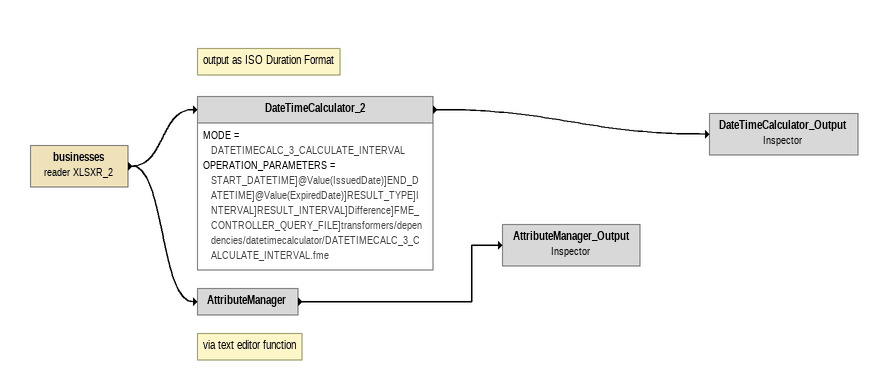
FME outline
businesses (reader XLSXR_2)
    -> DateTimeCalculator_2
    -> AttributeManager
Note: output as ISO Duration Format
DateTimeCalculator_2
    MODE = DATETIMECALC_3_CALCULATE_INTERVAL
    OPERATION_PARAMETERS = START_DATETIME]@Value(IssuedDate)]END_DATETIME]@Value(ExpiredDate)]RESULT_TYPE]INTERVAL]RESULT_INTERVAL]Difference]FME_CONTROLLER_QUERY_FILE]transformers/dependencies/datetimecalculator/DATETIMECALC_3_CALCULATE_INTERVAL.fme
    -> DateTimeCalculator_Output
DateTimeCalculator_Output: Inspector
Note: via text editor function
AttributeManager
    -> AttributeManager_Output
AttributeManager_Output: Inspector
